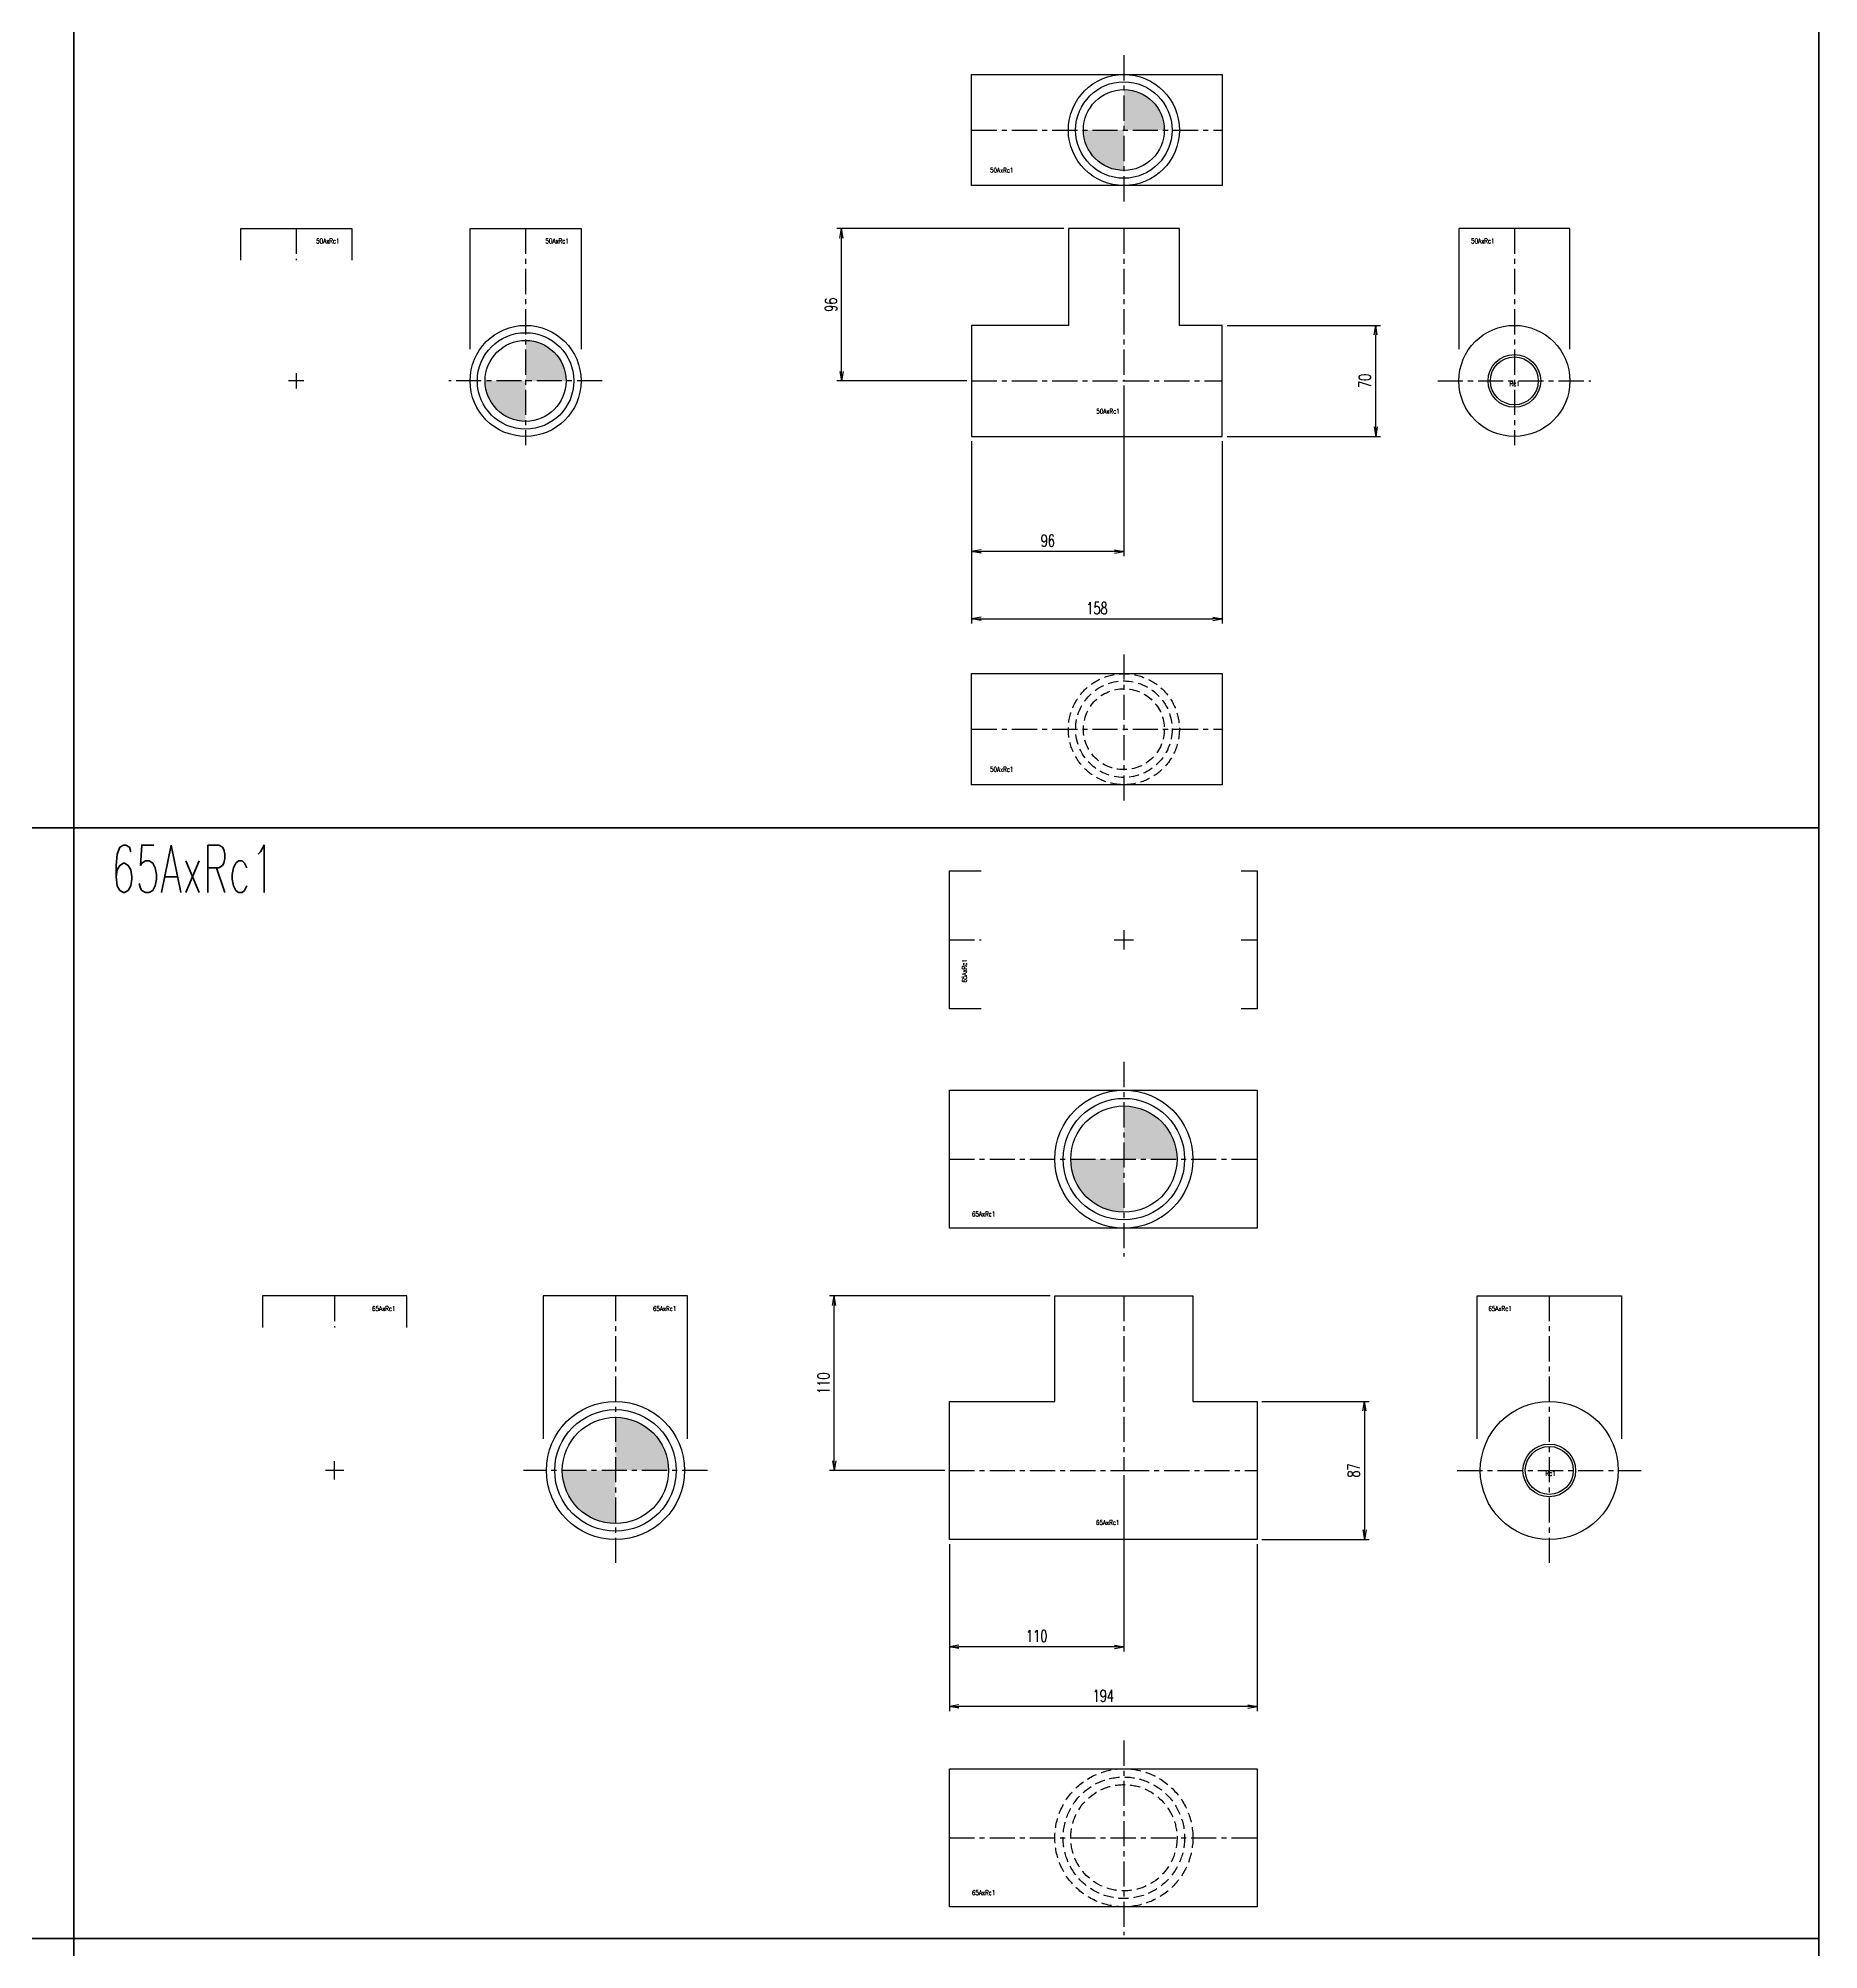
# Model space of a CAD drawing. Header units: millimetres. Extents: x 1711 to 90196, y -23291 to 8516.
# Drawn here: x 66042 to 67165, y -1760 to -555 of the extents above; entities that cross this region are included whole.
import ezdxf
from ezdxf.enums import TextEntityAlignment as Align

# ---------------------------------------------------------------- set-up
doc = ezdxf.new("R2010")
doc.units = ezdxf.units.MM
doc.header["$PDMODE"] = 35
doc.linetypes.add('CENTER', pattern=[50.8, 31.75, -6.35, 6.35, -6.35])
doc.linetypes.add('HIDDEN', pattern=[9.525, 6.35, -3.175])
doc.layers.add('line', color=153, linetype='Continuous', lineweight=50)
for name, color, linetype in [('寸法', 2, 'Continuous'), ('配管-CVP', 4, 'Continuous'), ('＃配管（PVC)', 21, 'Continuous')]:
    doc.layers.add(name, color=color, linetype=linetype)
doc.styles.add('kpk', font='romans.shx', dxfattribs={"width": 0.7, "bigfont": 'extfont2.shx'})
doc.styles.get("Standard").update_dxf_attribs({"font": 'romans.shx', "bigfont": 'extfont.shx'})
doc.dimstyles.new('KPK-3', dxfattribs={"dimscale": 3, "dimtxt": 2.5, "dimasz": 2, "dimexe": 1, "dimexo": 1, "dimgap": 1, "dimtad": 3, "dimdec": 1, "dimdsep": 46, "dimtxsty": 'kpk', "dimblk": 'OPEN', "dimcen": 2.5, "dimclrd": 2, "dimclre": 2, "dimclrt": 4, "dimadec": 1, "dimazin": 2, "dimtfac": 1, "dimtdec": 1, "dimtmove": 0, "dimatfit": 2, "dimldrblk": 'OPEN', "dimfxl": 0, "dimlwd": -1, "dimlwe": -1, "dimarcsym": 0})

# ---------------------------------------------------------------- blocks, each defined once
blk = doc.blocks.new('A$Cb0ec0105')
at = {"layer": 'line'}
for p, q in [((13681.8, 0), (13681.8, -9662.3)), ((12581.8, -100), (12581.8, -9662.3))]:
    blk.add_line(p, q, dxfattribs=at)
for points in [[(0, -2660), (2414, -2660), (3514, -2660), (4614, -2660), (5714, -2660), (6814, -2660), (7914, -2660), (7974, -2660), (9074, -2660), (10174, -2660), (11274, -2660), (12374, -2660), (13681.8, -2660)], [(0, -3360), (2414, -3360), (3514, -3360), (4614, -3360), (5714, -3360), (6814, -3360), (7914, -3360), (7974, -3360), (9074, -3360), (10174, -3360), (11274, -3360), (12374, -3360), (13681.8, -3360)]]:
    blk.add_lwpolyline(points, dxfattribs=at)
at = {"layer": 'line', "insert": (12605.4, -2685.9), "char_height": 30, "attachment_point": 4}
blk.add_mtext('{\\W0.6;65AxRc1}', dxfattribs=at)
blk = doc.blocks.new('_Open')
at = {"color": 0, "linetype": 'ByBlock', "lineweight": -2}
for p, q in [((-1, 0.17), (0, 0)), ((-1, -0.17), (0, 0)), ((0, 0), (-1, 0))]:
    blk.add_line(p, q, dxfattribs=at)
blk = doc.blocks.new('*D2463')
at = {"layer": 'Defpoints', "color": 0, "transparency": 16777216}
for p in [(66548.8, -674.8), (66691.8, -674.8), (66630.8, -770.8)]:
    blk.add_point(p, dxfattribs=at)
at = {"layer": '寸法', "color": 2, "transparency": 16777216}
for p, q in [((66688.8, -674.8), (66545.8, -674.8)), ((66548.8, -764.8), (66548.8, -680.8)), ((66627.8, -770.8), (66545.8, -770.8))]:
    blk.add_line(p, q, dxfattribs=at)
at = {"layer": '寸法', "color": 2, "transparency": 16777216, "xscale": 6, "yscale": 6, "zscale": 6}
for p, rotation in [((66548.8, -674.8), 90), ((66548.8, -770.8), 270)]:
    blk.add_blockref('_Open', p, dxfattribs=dict(at, rotation=rotation))
at = {"layer": '寸法', "color": 4, "transparency": 16777216, "insert": (66542.1, -722.8), "char_height": 7.5, "attachment_point": 5, "rotation": 90, "style": 'kpk', "bg_fill": 3, "box_fill_scale": 1.1, "bg_fill_color": 256, "bg_fill_true_color": 13158600, "bg_fill_transparency": 0}
blk.add_mtext('96', dxfattribs=at)
blk = doc.blocks.new('*D2464')
at = {"layer": 'Defpoints', "color": 0, "transparency": 16777216}
for p in [(66788.8, -735.8), (66885.5, -735.8), (66788.8, -805.8)]:
    blk.add_point(p, dxfattribs=at)
at = {"layer": '寸法', "color": 2, "transparency": 16777216}
for p, q in [((66791.8, -735.8), (66888.5, -735.8)), ((66885.5, -799.8), (66885.5, -741.8)), ((66791.8, -805.8), (66888.5, -805.8))]:
    blk.add_line(p, q, dxfattribs=at)
at = {"layer": '寸法', "color": 2, "transparency": 16777216, "xscale": 6, "yscale": 6, "zscale": 6}
for p, rotation in [((66885.5, -735.8), 90), ((66885.5, -805.8), 270)]:
    blk.add_blockref('_Open', p, dxfattribs=dict(at, rotation=rotation))
at = {"layer": '寸法', "color": 4, "transparency": 16777216, "insert": (66878.7, -770.8), "char_height": 7.5, "attachment_point": 5, "rotation": 90, "style": 'kpk', "bg_fill": 3, "box_fill_scale": 1.1, "bg_fill_color": 256, "bg_fill_true_color": 13158600, "bg_fill_transparency": 0}
blk.add_mtext('70', dxfattribs=at)
blk = doc.blocks.new('*D2465')
at = {"layer": 'Defpoints', "color": 0, "transparency": 16777216}
for p in [(66630.8, -805.8), (66788.8, -805.8), (66788.8, -920.8)]:
    blk.add_point(p, dxfattribs=at)
at = {"layer": '寸法', "color": 2, "transparency": 16777216}
for p, q in [((66630.8, -808.8), (66630.8, -923.8)), ((66788.8, -808.8), (66788.8, -923.8)), ((66636.8, -920.8), (66782.8, -920.8))]:
    blk.add_line(p, q, dxfattribs=at)
at = {"layer": '寸法', "color": 2, "transparency": 16777216, "xscale": 6, "yscale": 6, "zscale": 6, "rotation": 180}
blk.add_blockref('_Open', (66630.8, -920.8), dxfattribs=at)
at = {"layer": '寸法', "color": 2, "transparency": 16777216, "xscale": 6, "yscale": 6, "zscale": 6}
blk.add_blockref('_Open', (66788.8, -920.8), dxfattribs=at)
at = {"layer": '寸法', "color": 4, "transparency": 16777216, "insert": (66709.8, -914.1), "char_height": 7.5, "attachment_point": 5, "style": 'kpk', "bg_fill": 3, "box_fill_scale": 1.1, "bg_fill_color": 256, "bg_fill_true_color": 13158600, "bg_fill_transparency": 0}
blk.add_mtext('158', dxfattribs=at)
blk = doc.blocks.new('*D2466')
at = {"layer": 'Defpoints', "color": 0, "transparency": 16777216}
for p in [(66726.8, -770.8), (66630.8, -805.8), (66630.8, -878.3)]:
    blk.add_point(p, dxfattribs=at)
at = {"layer": '寸法', "color": 2, "transparency": 16777216}
for p, q in [((66726.8, -773.8), (66726.8, -881.3)), ((66630.8, -808.8), (66630.8, -881.3)), ((66720.8, -878.3), (66636.8, -878.3))]:
    blk.add_line(p, q, dxfattribs=at)
at = {"layer": '寸法', "color": 2, "transparency": 16777216, "xscale": 6, "yscale": 6, "zscale": 6, "rotation": 180}
blk.add_blockref('_Open', (66630.8, -878.3), dxfattribs=at)
at = {"layer": '寸法', "color": 2, "transparency": 16777216, "xscale": 6, "yscale": 6, "zscale": 6}
blk.add_blockref('_Open', (66726.8, -878.3), dxfattribs=at)
at = {"layer": '寸法', "color": 4, "transparency": 16777216, "insert": (66678.8, -871.5), "char_height": 7.5, "attachment_point": 5, "style": 'kpk', "bg_fill": 3, "box_fill_scale": 1.1, "bg_fill_color": 256, "bg_fill_true_color": 13158600, "bg_fill_transparency": 0}
blk.add_mtext('96', dxfattribs=at)
blk = doc.blocks.new('*D2467')
at = {"layer": 'Defpoints', "color": 0, "transparency": 16777216}
for p in [(66544.1, -1347.5), (66683.3, -1347.5), (66616.8, -1457.5)]:
    blk.add_point(p, dxfattribs=at)
at = {"layer": '寸法', "color": 2, "transparency": 16777216}
for p, q in [((66680.3, -1347.5), (66541.1, -1347.5)), ((66544.1, -1451.5), (66544.1, -1353.5)), ((66613.8, -1457.5), (66541.1, -1457.5))]:
    blk.add_line(p, q, dxfattribs=at)
at = {"layer": '寸法', "color": 2, "transparency": 16777216, "xscale": 6, "yscale": 6, "zscale": 6}
for p, rotation in [((66544.1, -1347.5), 90), ((66544.1, -1457.5), 270)]:
    blk.add_blockref('_Open', p, dxfattribs=dict(at, rotation=rotation))
at = {"layer": '寸法', "color": 4, "transparency": 16777216, "insert": (66537.4, -1402.5), "char_height": 7.5, "attachment_point": 5, "rotation": 90, "style": 'kpk', "bg_fill": 3, "box_fill_scale": 1.1, "bg_fill_color": 256, "bg_fill_true_color": 13158600, "bg_fill_transparency": 0}
blk.add_mtext('110', dxfattribs=at)
blk = doc.blocks.new('*D2468')
at = {"layer": 'Defpoints', "color": 0, "transparency": 16777216}
for p in [(66726.8, -1457.5), (66616.8, -1501), (66616.8, -1568.6)]:
    blk.add_point(p, dxfattribs=at)
at = {"layer": '寸法', "color": 2, "transparency": 16777216}
for p, q in [((66726.8, -1460.5), (66726.8, -1571.6)), ((66616.8, -1504), (66616.8, -1571.6)), ((66720.8, -1568.6), (66622.8, -1568.6))]:
    blk.add_line(p, q, dxfattribs=at)
at = {"layer": '寸法', "color": 2, "transparency": 16777216, "xscale": 6, "yscale": 6, "zscale": 6, "rotation": 180}
blk.add_blockref('_Open', (66616.8, -1568.6), dxfattribs=at)
at = {"layer": '寸法', "color": 2, "transparency": 16777216, "xscale": 6, "yscale": 6, "zscale": 6}
blk.add_blockref('_Open', (66726.8, -1568.6), dxfattribs=at)
at = {"layer": '寸法', "color": 4, "transparency": 16777216, "insert": (66671.8, -1561.8), "char_height": 7.5, "attachment_point": 5, "style": 'kpk', "bg_fill": 3, "box_fill_scale": 1.1, "bg_fill_color": 256, "bg_fill_true_color": 13158600, "bg_fill_transparency": 0}
blk.add_mtext('110', dxfattribs=at)
blk = doc.blocks.new('*D2469')
at = {"layer": 'Defpoints', "color": 0, "transparency": 16777216}
for p in [(66616.8, -1501), (66810.8, -1501), (66616.8, -1606.2)]:
    blk.add_point(p, dxfattribs=at)
at = {"layer": '寸法', "color": 2, "transparency": 16777216}
for p, q in [((66616.8, -1504), (66616.8, -1609.2)), ((66810.8, -1504), (66810.8, -1609.2)), ((66804.8, -1606.2), (66622.8, -1606.2))]:
    blk.add_line(p, q, dxfattribs=at)
at = {"layer": '寸法', "color": 2, "transparency": 16777216, "xscale": 6, "yscale": 6, "zscale": 6, "rotation": 180}
blk.add_blockref('_Open', (66616.8, -1606.2), dxfattribs=at)
at = {"layer": '寸法', "color": 2, "transparency": 16777216, "xscale": 6, "yscale": 6, "zscale": 6}
blk.add_blockref('_Open', (66810.8, -1606.2), dxfattribs=at)
at = {"layer": '寸法', "color": 4, "transparency": 16777216, "insert": (66713.8, -1599.5), "char_height": 7.5, "attachment_point": 5, "style": 'kpk', "bg_fill": 3, "box_fill_scale": 1.1, "bg_fill_color": 256, "bg_fill_true_color": 13158600, "bg_fill_transparency": 0}
blk.add_mtext('194', dxfattribs=at)
blk = doc.blocks.new('*D2470')
at = {"layer": 'Defpoints', "color": 0, "transparency": 16777216}
for p in [(66810.8, -1414), (66810.8, -1501), (66878.4, -1501)]:
    blk.add_point(p, dxfattribs=at)
at = {"layer": '寸法', "color": 2, "transparency": 16777216}
for p, q in [((66813.8, -1414), (66881.4, -1414)), ((66878.4, -1420), (66878.4, -1495)), ((66813.8, -1501), (66881.4, -1501))]:
    blk.add_line(p, q, dxfattribs=at)
at = {"layer": '寸法', "color": 2, "transparency": 16777216, "xscale": 6, "yscale": 6, "zscale": 6}
for p, rotation in [((66878.4, -1414), 90), ((66878.4, -1501), 270)]:
    blk.add_blockref('_Open', p, dxfattribs=dict(at, rotation=rotation))
at = {"layer": '寸法', "color": 4, "transparency": 16777216, "insert": (66871.6, -1457.5), "char_height": 7.5, "attachment_point": 5, "rotation": 90, "style": 'kpk', "bg_fill": 3, "box_fill_scale": 1.1, "bg_fill_color": 256, "bg_fill_true_color": 13158600, "bg_fill_transparency": 0}
blk.add_mtext('87', dxfattribs=at)
blk = doc.blocks.new('50AxRc1-ねじ付BT『L型』-正面')
at = {"layer": '＃配管（PVC)', "color": 2, "linetype": 'CENTER', "ltscale": 0.5}
for p, q in [((0, 96), (0, 0)), ((-96, 0), (0, 0)), ((0, 0), (62, 0))]:
    blk.add_line(p, q, dxfattribs=at)
at = {"layer": '＃配管（PVC)', "color": 0, "linetype": 'ByBlock'}
blk.add_lwpolyline([(-35, 96), (-35, 35), (-96, 35), (-96, -35), (62, -35), (62, 35), (35, 35), (35, 96)], close=True, dxfattribs=at)
at = {"layer": 'Defpoints', "color": 6, "style": 'kpk', "width": 0.7}
blk.add_text('50AxRc1', height=3, dxfattribs=at).set_placement((-10, -17.6), align=Align.TOP_CENTER)
blk = doc.blocks.new('50AxRc1-ねじ付BT『L型』-上面')
at = {"layer": '＃配管（PVC)', "linetype": 'ByBlock'}
h = blk.add_hatch(color=252, dxfattribs=at)
h.dxf.hatch_style = 1
h.paths.add_polyline_path([(0, 0), (25.5, 0, 0.414214), (0, 25.5)])
h.paths.add_polyline_path([(0, 0), (-25.5, 0, 0.414214), (0, -25.5)])
at = {"layer": '＃配管（PVC)', "color": 2, "linetype": 'CENTER', "ltscale": 0.5}
for p, q in [((0, 47.1), (0, -47.1)), ((-96, 0), (62, 0))]:
    blk.add_line(p, q, dxfattribs=at)
at = {"layer": '＃配管（PVC)', "color": 0, "linetype": 'ByBlock'}
blk.add_lwpolyline([(62, 35), (62, -35), (-96, -35), (-96, 35)], close=True, dxfattribs=at)
for radius in [35, 30.4, 25.5]:
    blk.add_circle((0, 0), radius, dxfattribs=at)
at = {"layer": 'Defpoints', "color": 6, "style": 'kpk', "width": 0.7}
blk.add_text('50AxRc1', height=3, dxfattribs=at).set_placement((-77, -23.8), align=Align.TOP_CENTER)
blk = doc.blocks.new('50AxRc1-ねじ付BT『L型』-下面')
at = {"layer": '＃配管（PVC)', "color": 2, "linetype": 'CENTER', "ltscale": 0.5}
for p, q in [((0, 47.1), (0, -47.1)), ((-96, 0), (62, 0))]:
    blk.add_line(p, q, dxfattribs=at)
at = {"layer": '＃配管（PVC)', "color": 0, "linetype": 'ByBlock'}
blk.add_lwpolyline([(62, 35), (62, -35), (-96, -35), (-96, 35)], close=True, dxfattribs=at)
at = {"layer": '＃配管（PVC)', "color": 252, "linetype": 'HIDDEN'}
for radius in [35, 30.4, 25.5]:
    blk.add_circle((0, 0), radius, dxfattribs=at)
at = {"layer": 'Defpoints', "color": 6, "style": 'kpk', "width": 0.7}
blk.add_text('50AxRc1', height=3, dxfattribs=at).set_placement((-77, -23.8), align=Align.TOP_CENTER)
blk = doc.blocks.new('50AxRc1-ねじ付BT『L型』-側面(50A)')
at = {"layer": '＃配管（PVC)', "linetype": 'ByBlock'}
h = blk.add_hatch(color=252, dxfattribs=at)
h.dxf.hatch_style = 1
h.paths.add_polyline_path([(0, 25.5), (0, 0), (25.5, 0, 0.414214)])
h.paths.add_polyline_path([(0, 0), (-25.5, 0, 0.414214), (0, -25.5)])
at = {"layer": '＃配管（PVC)', "color": 2, "linetype": 'CENTER', "ltscale": 0.5}
for p, q in [((0, 96), (0, -40.6)), ((48.3, 0), (-48.3, 0))]:
    blk.add_line(p, q, dxfattribs=at)
at = {"layer": '＃配管（PVC)', "color": 0, "linetype": 'ByBlock'}
blk.add_lwpolyline([(-35, 20), (-35, 96), (35, 96), (35, 20)], dxfattribs=at)
for radius in [35, 30.4, 25.5]:
    blk.add_circle((0, 0), radius, dxfattribs=at)
at = {"layer": 'Defpoints', "color": 6, "style": 'kpk', "width": 0.7}
blk.add_text('50AxRc1', height=3, dxfattribs=at).set_placement((19.9, 89.7), align=Align.TOP_CENTER)
blk = doc.blocks.new('50AxRc1-ねじ付BT『L型』-側面(Rc1)')
at = {"layer": '＃配管（PVC)', "color": 2, "linetype": 'CENTER', "ltscale": 0.5}
for p, q in [((0, 96), (0, -40.6)), ((-48.3, 0), (48.3, 0))]:
    blk.add_line(p, q, dxfattribs=at)
at = {"layer": '＃配管（PVC)', "color": 0, "linetype": 'ByBlock'}
blk.add_lwpolyline([(35, 20), (35, 96), (-35, 96), (-35, 20)], dxfattribs=at)
for radius in [35, 15.1]:
    blk.add_circle((0, 0), radius, dxfattribs=at)
at = {"layer": '＃配管（PVC)', "color": 42, "linetype": 'ByBlock'}
blk.add_circle((0, 0), 16.6, dxfattribs=at)
at = {"layer": 'Defpoints', "color": 6, "style": 'kpk', "width": 0.7}
for s, p in [('50AxRc1', (-19.9, 89.7)), ('Rc1 ', (1.1, -0.3))]:
    blk.add_text(s, height=3, dxfattribs=at).set_placement(p, align=Align.TOP_CENTER)
blk = doc.blocks.new('50AxRc1-ねじ付BT『L型』-半(側面)')
at = {"layer": '＃配管（PVC)', "color": 2, "linetype": 'CENTER', "ltscale": 0.5}
for p, q in [((0, 96), (0, 76)), ((4.8, 0), (-4.8, 0)), ((0, 4.8), (0, -4.8))]:
    blk.add_line(p, q, dxfattribs=at)
at = {"layer": '＃配管（PVC)', "color": 0, "linetype": 'ByBlock'}
blk.add_lwpolyline([(-35, 76), (-35, 96), (35, 96), (35, 76)], dxfattribs=at)
at = {"layer": 'Defpoints', "color": 6, "style": 'kpk', "width": 0.7}
blk.add_text('50AxRc1', height=3, dxfattribs=at).set_placement((19.9, 89.7), align=Align.TOP_CENTER)
blk = doc.blocks.new('65AxRc1-ねじ付BT『L型』-正面')
at = {"layer": '＃配管（PVC)', "color": 2, "linetype": 'CENTER', "ltscale": 0.5}
for p, q in [((0, 110), (0, 0)), ((-110, 0), (0, 0)), ((0, 0), (84, 0))]:
    blk.add_line(p, q, dxfattribs=at)
at = {"layer": '＃配管（PVC)', "color": 0, "linetype": 'ByBlock'}
blk.add_lwpolyline([(-110, -43.5), (-110, 43.5), (-43.5, 43.5), (-43.5, 110), (43.5, 110), (43.5, 43.5), (84, 43.5), (84, -43.5)], close=True, dxfattribs=at)
at = {"layer": 'Defpoints', "color": 6, "style": 'kpk', "width": 0.7}
blk.add_text('65AxRc1', height=3, dxfattribs=at).set_placement((-10.2, -31.3), align=Align.TOP_CENTER)
blk = doc.blocks.new('65AxRc1-ねじ付BT『L型』-上面')
at = {"layer": '＃配管（PVC)', "linetype": 'ByBlock'}
h = blk.add_hatch(color=252, dxfattribs=at)
h.dxf.hatch_style = 1
h.paths.add_polyline_path([(0, 0), (33.5, 0, 0.414214), (0, 33.5)])
h.paths.add_polyline_path([(-33.5, 0, 0.414214), (0, -33.5), (0, 0)])
at = {"layer": '＃配管（PVC)', "color": 2, "linetype": 'CENTER', "ltscale": 0.5}
for p, q in [((0, 61.3), (0, -61.3)), ((-110, 0), (84, 0))]:
    blk.add_line(p, q, dxfattribs=at)
at = {"layer": '＃配管（PVC)', "color": 0, "linetype": 'ByBlock'}
blk.add_lwpolyline([(84, -43.5), (-110, -43.5), (-110, 43.5), (84, 43.5)], close=True, dxfattribs=at)
for radius in [43.5, 38.3, 33.5]:
    blk.add_circle((0, 0), radius, dxfattribs=at)
at = {"layer": 'Defpoints', "color": 6, "style": 'kpk', "width": 0.7}
blk.add_text('65AxRc1', height=3, dxfattribs=at).set_placement((-88.4, -33.1), align=Align.TOP_CENTER)
blk = doc.blocks.new('65AxRc1-ねじ付BT『L型』-下面')
at = {"layer": '＃配管（PVC)', "color": 2, "linetype": 'CENTER', "ltscale": 0.5}
for p, q in [((0, 61.3), (0, -61.3)), ((-110, 0), (84, 0))]:
    blk.add_line(p, q, dxfattribs=at)
at = {"layer": '＃配管（PVC)', "color": 0, "linetype": 'ByBlock'}
blk.add_lwpolyline([(84, -43.5), (-110, -43.5), (-110, 43.5), (84, 43.5)], close=True, dxfattribs=at)
at = {"layer": '＃配管（PVC)', "color": 252, "linetype": 'HIDDEN'}
for radius in [43.5, 38.3, 33.5]:
    blk.add_circle((0, 0), radius, dxfattribs=at)
at = {"layer": 'Defpoints', "color": 6, "style": 'kpk', "width": 0.7}
blk.add_text('65AxRc1', height=3, dxfattribs=at).set_placement((-88.4, -33.1), align=Align.TOP_CENTER)
blk = doc.blocks.new('65AxRc1-ねじ付BT『L型』-側面(Rc1)')
at = {"layer": '＃配管（PVC)', "color": 2, "linetype": 'CENTER', "ltscale": 0.5}
for p, q in [((0, 110), (0, -60.1)), ((-58, 0), (58, 0))]:
    blk.add_line(p, q, dxfattribs=at)
at = {"layer": '＃配管（PVC)', "color": 0, "linetype": 'ByBlock'}
blk.add_lwpolyline([(-45.5, 20), (-45.5, 110), (45.5, 110), (45.5, 20)], dxfattribs=at)
for radius in [43.5, 15.1]:
    blk.add_circle((0, 0), radius, dxfattribs=at)
at = {"layer": '＃配管（PVC)', "color": 42, "linetype": 'ByBlock'}
blk.add_circle((0, 0), 16.6, dxfattribs=at)
at = {"layer": 'Defpoints', "color": 6, "style": 'kpk', "width": 0.7}
for s, p in [('65AxRc1', (-31, 103.5)), ('Rc1 ', (1.7, -0.3))]:
    blk.add_text(s, height=3, dxfattribs=at).set_placement(p, align=Align.TOP_CENTER)
blk = doc.blocks.new('65AxRc1-ねじ付BT『L型』-側面(65A)')
at = {"layer": '＃配管（PVC)', "linetype": 'ByBlock'}
h = blk.add_hatch(color=252, dxfattribs=at)
h.dxf.hatch_style = 1
h.paths.add_polyline_path([(0, 33.5), (0, 0), (33.5, 0, 0.414214)])
h.paths.add_polyline_path([(0, 0), (-33.5, 0, 0.414214), (0, -33.5)])
at = {"layer": '＃配管（PVC)', "color": 2, "linetype": 'CENTER', "ltscale": 0.5}
for p, q in [((0, 110), (0, -60.1)), ((58, 0), (-58, 0))]:
    blk.add_line(p, q, dxfattribs=at)
at = {"layer": '＃配管（PVC)', "color": 0, "linetype": 'ByBlock'}
blk.add_lwpolyline([(45.5, 20), (45.5, 110), (-45.5, 110), (-45.5, 20)], dxfattribs=at)
for radius in [43.5, 38.3, 33.5]:
    blk.add_circle((0, 0), radius, dxfattribs=at)
at = {"layer": 'Defpoints', "color": 6, "style": 'kpk', "width": 0.7}
blk.add_text('65AxRc1', height=3, dxfattribs=at).set_placement((31, 103.5), align=Align.TOP_CENTER)
blk = doc.blocks.new('65AxRc1-ねじ付BT『L型』-半(上下)')
at = {"layer": '＃配管（PVC)', "color": 2, "linetype": 'CENTER', "ltscale": 0.5}
for p, q in [((-6.1, 0), (6.1, 0)), ((0, 6.1), (0, -6.1)), ((74, 0), (84, 0)), ((-110, 0), (-90, 0))]:
    blk.add_line(p, q, dxfattribs=at)
at = {"layer": '＃配管（PVC)', "color": 0, "linetype": 'ByBlock'}
for points in [[(-90, -43.5), (-110, -43.5), (-110, 43.5), (-90, 43.5)], [(74, 43.5), (84, 43.5), (84, -43.5), (74, -43.5)]]:
    blk.add_lwpolyline(points, dxfattribs=at)
at = {"layer": 'Defpoints', "color": 6, "style": 'kpk', "width": 0.7}
blk.add_text('65AxRc1', height=3, rotation=90, dxfattribs=at).set_placement((-102, -19.5), align=Align.TOP_CENTER)
blk = doc.blocks.new('65AxRc1-ねじ付BT『L型』-半(側面)')
at = {"layer": '＃配管（PVC)', "color": 2, "linetype": 'CENTER', "ltscale": 0.5}
for p, q in [((0, 110), (0, 90)), ((5.8, 0), (-5.8, 0)), ((0, -5.8), (0, 5.8))]:
    blk.add_line(p, q, dxfattribs=at)
at = {"layer": '＃配管（PVC)', "color": 0, "linetype": 'ByBlock'}
blk.add_lwpolyline([(45.5, 90), (45.5, 110), (-45.5, 110), (-45.5, 90)], dxfattribs=at)
at = {"layer": 'Defpoints', "color": 6, "style": 'kpk', "width": 0.7}
blk.add_text('65AxRc1', height=3, dxfattribs=at).set_placement((31, 103.5), align=Align.TOP_CENTER)

msp = doc.modelspace()

# ---------------------------------------------------------------- block references
at = {"layer": 'line'}
msp.add_blockref('A$Cb0ec0105', (53482.959, 1607.5677), dxfattribs=at)
at = {"layer": '配管-CVP', "linetype": 'ByBlock'}
for name, p in [('50AxRc1-ねじ付BT『L型』-上面', (66726.7532, -612.7022)), ('50AxRc1-ねじ付BT『L型』-半(側面)', (66205.0418, -770.8162)), ('50AxRc1-ねじ付BT『L型』-側面(50A)', (66349.5967, -770.8162)), ('50AxRc1-ねじ付BT『L型』-側面(Rc1)', (66972.9096, -770.8162)), ('50AxRc1-ねじ付BT『L型』-下面', (66726.7532, -990.3162)), ('65AxRc1-ねじ付BT『L型』-半(上下)', (66726.7532, -1123.1209)), ('65AxRc1-ねじ付BT『L型』-上面', (66726.7532, -1261.2619)), ('65AxRc1-ねじ付BT『L型』-半(側面)', (66229.227, -1457.4678)), ('65AxRc1-ねじ付BT『L型』-側面(65A)', (66406.2563, -1457.4678)), ('65AxRc1-ねじ付BT『L型』-側面(Rc1)', (66994.9096, -1457.4678)), ('65AxRc1-ねじ付BT『L型』-下面', (66726.7532, -1688.9632))]:
    msp.add_blockref(name, p, dxfattribs=at)

# ---------------------------------------------------------------- next in the draw order: dimensions: what is measured, and where the dimension line sits
at = {"layer": '寸法'}
for base, p1, p2, picture, middle in [((66548.8227, -674.8162), (66630.7532, -770.8162), (66691.7532, -674.8162), '*D2463', (66542.0727, -722.8162)), ((66885.4975, -735.8162), (66788.7532, -805.8162), (66788.7532, -735.8162), '*D2464', (66878.7475, -770.8162)), ((66544.1317, -1347.4678), (66616.7532, -1457.4678), (66683.2532, -1347.4678), '*D2467', (66537.3817, -1402.4678))]:
    dim = msp.add_linear_dim(base=base, p1=p1, p2=p2, angle=90, dimstyle='KPK-3', dxfattribs=at)
    dim.commit()
    dim.dimension.update_dxf_attribs({"geometry": picture, "text_midpoint": middle})

# ---------------------------------------------------------------- next in the draw order: dimensions: what is measured, and where the dimension line sits
for base, p1, p2, picture, middle in [((66788.7532, -920.8455), (66630.7532, -805.8162), (66788.7532, -805.8162), '*D2465', (66709.7532, -914.0955)), ((66616.7532, -1568.5801), (66726.7532, -1457.4678), (66616.7532, -1500.9678), '*D2468', (66671.7532, -1561.8301))]:
    dim = msp.add_linear_dim(base=base, p1=p1, p2=p2, dimstyle='KPK-3', dxfattribs=at)
    dim.commit()
    dim.dimension.update_dxf_attribs({"geometry": picture, "text_midpoint": middle})

# ---------------------------------------------------------------- next in the draw order: dimensions: what is measured, and where the dimension line sits
for base, p1, p2, picture, middle in [((66630.7532, -878.2572), (66726.7532, -770.8162), (66630.7532, -805.8162), '*D2466', (66678.7532, -871.5072)), ((66616.7532, -1606.2081), (66810.7532, -1500.9678), (66616.7532, -1500.9678), '*D2469', (66713.7532, -1599.4581))]:
    dim = msp.add_linear_dim(base=base, p1=p1, p2=p2, dimstyle='KPK-3', dxfattribs=at)
    dim.commit()
    dim.dimension.update_dxf_attribs({"geometry": picture, "text_midpoint": middle})

# ---------------------------------------------------------------- next in the draw order: block references
at = {"layer": '配管-CVP', "linetype": 'ByBlock'}
msp.add_blockref('50AxRc1-ねじ付BT『L型』-正面', (66726.7532, -770.8162), dxfattribs=at)

# ---------------------------------------------------------------- next in the draw order: dimensions: what is measured, and where the dimension line sits
at = {"layer": '寸法'}
dim = msp.add_linear_dim(base=(66878.3557, -1500.9678), p1=(66810.7532, -1413.9678), p2=(66810.7532, -1500.9678), angle=90, dimstyle='KPK-3', dxfattribs=at)
dim.commit()
dim.dimension.update_dxf_attribs({"geometry": '*D2470', "text_midpoint": (66871.6057, -1457.4678)})

# ---------------------------------------------------------------- next in the draw order: block references
at = {"layer": '配管-CVP', "linetype": 'ByBlock'}
msp.add_blockref('65AxRc1-ねじ付BT『L型』-正面', (66726.7532, -1457.4678), dxfattribs=at)

doc.saveas('drawing.dxf')
